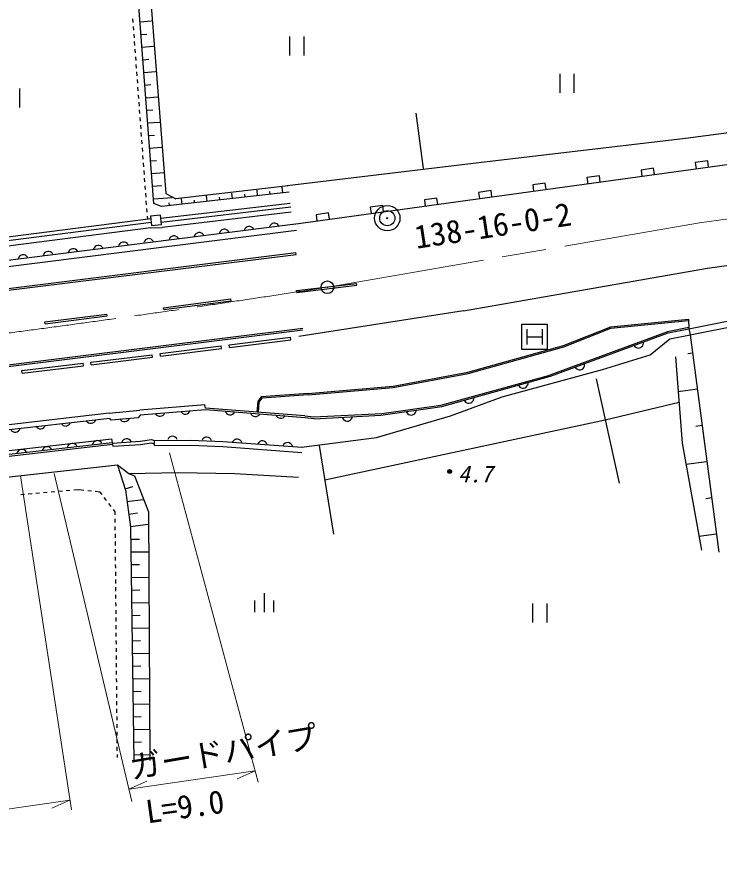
# Model space of a CAD drawing. Units: millimetres, scale not verified. Extents: x 40000 to 680000, y 20000 to 380000.
# Drawn here: x 145660 to 201056, y 252978 to 319888 of the extents above; entities that cross this region are included whole.
import ezdxf
from ezdxf.enums import TextEntityAlignment as Align

# ---------------------------------------------------------------- set-up
doc = ezdxf.new("R2010")
doc.units = ezdxf.units.MM
doc.header["$LTSCALE"] = 1000
doc.linetypes.add('CHAIN', pattern=[18.5, 12, -1.5, 3.5, -1.5])
for name, color, linetype, lineweight in [('M-BGD', 7, 'Continuous', 25), ('M-BGD-EXST', 7, 'Continuous', 25), ('M-BMK', 2, 'CHAIN', 13), ('M-BMK-SRVR', 3, 'Continuous', 25), ('M-STR-HTXT', 7, 'Continuous', 13), ('M-STR-STRC', 7, 'Continuous', 25)]:
    doc.layers.add(name, color=color, linetype=linetype, lineweight=lineweight)
doc.styles.add('ＭＳ ゴシック', font='')
doc.styles.get('ＭＳ ゴシック').set_extended_font_data('MS Gothic')

msp = doc.modelspace()

# ---------------------------------------------------------------- linework, layer by layer
at = {"layer": 'M-BGD'}
for p, q in [((156450, 305165), (155072, 323462)), ((156039, 323265), (157411, 305965)), ((154834, 319439), (154812, 319738)), ((155365, 319503), (156280, 319573)), ((154878, 318840), (154856, 319140)), ((154922, 318242), (154900, 318541)), ((155440, 318506), (155902, 318541)), ((154966, 317644), (154944, 317943)), ((167168, 318339), (167168, 316839)), ((168308, 316839), (168308, 318339)), ((155010, 317045), (154988, 317344)), ((155516, 317509), (156440, 317579)), ((155054, 316447), (155032, 316746)), ((155592, 316512), (156058, 316547)), ((155098, 315849), (155076, 316148)), ((155142, 315250), (155120, 315549)), ((155668, 315515), (156599, 315585)), ((188481, 315399), (188481, 313899)), ((189621, 313899), (189621, 315399)), ((155186, 314652), (155164, 314951)), ((155743, 314518), (156213, 314553)), ((145891, 312752), (145891, 314252)), ((155230, 314053), (155208, 314353)), ((155274, 313455), (155252, 313754)), ((155318, 312857), (155296, 313156)), ((155819, 313520), (156758, 313592)), ((155361, 312258), (155340, 312557)), ((155895, 312523), (156368, 312559)), ((219729, 313058), (198400, 310302)), ((155405, 311660), (155383, 311959)), ((177125, 312308), (177714, 307940)), ((155449, 311061), (155427, 311361)), ((155971, 311526), (156918, 311598)), ((155493, 310463), (155471, 310762)), ((156046, 310529), (156524, 310565)), ((155537, 309865), (155515, 310164)), ((198400, 310302), (182103, 308385)), ((155581, 309266), (155559, 309565)), ((156122, 309532), (157077, 309604)), ((155625, 308668), (155603, 308967)), ((156198, 308535), (156679, 308571)), ((200165, 308534), (199174, 308398)), ((200233, 308039), (200165, 308534)), ((155669, 308069), (155647, 308369)), ((182103, 308385), (166989, 306562)), ((167479, 303539), (201875, 308265)), ((195891, 307947), (194900, 307811)), ((194900, 307811), (194968, 307316)), ((195959, 307452), (195891, 307947)), ((199174, 308398), (199242, 307903)), ((155713, 307471), (155691, 307770)), ((155757, 306873), (155735, 307172)), ((156273, 307538), (157236, 307611)), ((191616, 307360), (190626, 307224)), ((190626, 307224), (190694, 306728)), ((191685, 306864), (191616, 307360)), ((155801, 306274), (155779, 306573)), ((156349, 306541), (157087, 306597)), ((167057, 306570), (158183, 305527)), ((166637, 306014), (166586, 306465)), ((187342, 306772), (186352, 306636)), ((186352, 306636), (186420, 306141)), ((187410, 306277), (187342, 306772)), ((155845, 305676), (155823, 305975)), ((167125, 306069), (157066, 304945)), ((157411, 305965), (158192, 305526)), ((162662, 305569), (162614, 305997)), ((163655, 305680), (163631, 305900)), ((164649, 305791), (164600, 306231)), ((165643, 305903), (165618, 306128)), ((183068, 306185), (182077, 306049)), ((182077, 306049), (182145, 305553)), ((183136, 305690), (183068, 306185)), ((155889, 305078), (155867, 305377)), ((156425, 305543), (157901, 305656)), ((157066, 304945), (156450, 305165)), ((167221, 305180), (157007, 303979)), ((157693, 305013), (157670, 305216)), ((158686, 305124), (158641, 305530)), ((159680, 305236), (159657, 305444)), ((160674, 305347), (160627, 305764)), ((161668, 305458), (161644, 305672)), ((178794, 305597), (177803, 305461)), ((177803, 305461), (177871, 304966)), ((178862, 305102), (178794, 305597)), ((155933, 304479), (155911, 304778)), ((167256, 304882), (157036, 303680)), ((167303, 304485), (157118, 303287)), ((174520, 305010), (173529, 304874)), ((173529, 304874), (173597, 304379)), ((174588, 304515), (174520, 305010)), ((156217, 303966), (136277, 301414)), ((155974, 303922), (155955, 304180)), ((156986, 304259), (156207, 304182)), ((156207, 304182), (156275, 303443)), ((157054, 303520), (156986, 304259)), ((170245, 304423), (169255, 304287)), ((169255, 304287), (169323, 303791)), ((170314, 303927), (170245, 304423)), ((156247, 303667), (136315, 301116)), ((156228, 303261), (136366, 300719)), ((136495, 299624), (167644, 303560)), ((156228, 303261), (157118, 303287)), ((156275, 303443), (157054, 303520)), ((136558, 299128), (167706, 303064)), ((116867, 294965), (167667, 301308)), ((116886, 294816), (167686, 301159)), ((167686, 301159), (167667, 301308)), ((167728, 298304), (172447, 298864)), ((167746, 298155), (172465, 298715)), ((172465, 298715), (172447, 298864)), ((167746, 298155), (167728, 298304)), ((157231, 296950), (162539, 297649)), ((157251, 296801), (162559, 297500)), ((162559, 297500), (162539, 297649)), ((147855, 295831), (152754, 296449)), ((152773, 296301), (152754, 296449)), ((157251, 296801), (157231, 296950)), ((147874, 295683), (147855, 295831)), ((147874, 295683), (152773, 296301)), ((192505, 295433), (198646, 296047)), ((192529, 295334), (198651, 295947)), ((198646, 296047), (198679, 295291)), ((198679, 295291), (204106, 296371)), ((198776, 294800), (204175, 295876)), ((168207, 295319), (134240, 291091)), ((168225, 295170), (134284, 290942)), ((188781, 293960), (192505, 295433)), ((188813, 293865), (192529, 295334)), ((198668, 295386), (196992, 295057)), ((197046, 294967), (198679, 295291)), ((198679, 295291), (198776, 294800)), ((196992, 295057), (187695, 291625)), ((187746, 291537), (197046, 294967)), ((195623, 293242), (197169, 294481)), ((197169, 294481), (198776, 294800)), ((198776, 294800), (201045, 277652)), ((181241, 291862), (188781, 293960)), ((181264, 291765), (188813, 293865)), ((194346, 293971), (194409, 293892)), ((194409, 293892), (194481, 293833)), ((194481, 293833), (194584, 293786)), ((194584, 293786), (194676, 293769)), ((194676, 293769), (194777, 293772)), ((194777, 293772), (194897, 293816)), ((194897, 293816), (194976, 293879)), ((194976, 293879), (195035, 293952)), ((195035, 293952), (195082, 294055)), ((195082, 294055), (195099, 294146)), ((195099, 294146), (195096, 294248)), ((191851, 292085), (195623, 293242)), ((197629, 293083), (198139, 286251)), ((198965, 293371), (198589, 293322)), ((190432, 292340), (190449, 292431)), ((190449, 292431), (190446, 292533)), ((175332, 290758), (181241, 291862)), ((175346, 290659), (181264, 291765)), ((183949, 289926), (191851, 292085)), ((189696, 292256), (189759, 292177)), ((189759, 292177), (189831, 292118)), ((189831, 292118), (189934, 292071)), ((189934, 292071), (190026, 292054)), ((190026, 292054), (190127, 292057)), ((190127, 292057), (190247, 292101)), ((190247, 292101), (190326, 292164)), ((190326, 292164), (190385, 292237)), ((190385, 292237), (190432, 292340)), ((179112, 289265), (187695, 291625)), ((179175, 289162), (187746, 291537)), ((191362, 291345), (193184, 283101)), ((168619, 290169), (175332, 290758)), ((168628, 290070), (175346, 290659)), ((185218, 290836), (185274, 290752)), ((185274, 290752), (185342, 290688)), ((185342, 290688), (185440, 290632)), ((185440, 290632), (185530, 290607)), ((185530, 290607), (185631, 290602)), ((185631, 290602), (185755, 290636)), ((185755, 290636), (185839, 290693)), ((185839, 290693), (185903, 290760)), ((185903, 290760), (185959, 290859)), ((185959, 290859), (185983, 290949)), ((185983, 290949), (185989, 291050)), ((199343, 290513), (197836, 290314)), ((164918, 289907), (164676, 289541)), ((164988, 289810), (164750, 289506)), ((168632, 290169), (164918, 289907)), ((168628, 290070), (164988, 289810)), ((179877, 288415), (183949, 289926)), ((181673, 289672), (181698, 289762)), ((181698, 289762), (181704, 289863)), ((160495, 289285), (155344, 288861)), ((160540, 289036), (160495, 289285)), ((164676, 289541), (164590, 288715)), ((164750, 289506), (164690, 288708)), ((174365, 288475), (179175, 289162)), ((174460, 288601), (179112, 289265)), ((180933, 289649), (180989, 289565)), ((180989, 289565), (181057, 289501)), ((181057, 289501), (181155, 289445)), ((181155, 289445), (181245, 289420)), ((181245, 289420), (181346, 289415)), ((181346, 289415), (181469, 289449)), ((181469, 289449), (181553, 289506)), ((181553, 289506), (181618, 289573)), ((181618, 289573), (181673, 289672)), ((192078, 288105), (197897, 289495)), ((152925, 288618), (134063, 286458)), ((152936, 288617), (155344, 288861)), ((155370, 288463), (155212, 288268)), ((160528, 288886), (155376, 288463)), ((168362, 288266), (160528, 288886)), ((168374, 288415), (160540, 289036)), ((168374, 288415), (169080, 288336)), ((169080, 288336), (174460, 288601)), ((169097, 288194), (174365, 288475)), ((174041, 286718), (179877, 288415)), ((176374, 288762), (176420, 288672)), ((176420, 288672), (176479, 288599)), ((176479, 288599), (176569, 288531)), ((176569, 288531), (176655, 288495)), ((176655, 288495), (176755, 288477)), ((176755, 288477), (176881, 288495)), ((176881, 288495), (176972, 288540)), ((176972, 288540), (177044, 288599)), ((177044, 288599), (177112, 288690)), ((177112, 288690), (177148, 288776)), ((177148, 288776), (177166, 288875)), ((152983, 288220), (134120, 286061)), ((153102, 288083), (152983, 288220)), ((155212, 288268), (153102, 288083)), ((169097, 288194), (168362, 288266)), ((169939, 283373), (192078, 288105)), ((171332, 288314), (171369, 288219)), ((171369, 288219), (171421, 288142)), ((171421, 288142), (171505, 288066)), ((171505, 288066), (171588, 288023)), ((171588, 288023), (171685, 287996)), ((171685, 287996), (171813, 288003)), ((171813, 288003), (171907, 288040)), ((171907, 288040), (171985, 288092)), ((171985, 288092), (172060, 288176)), ((172060, 288176), (172104, 288259)), ((172104, 288259), (172131, 288356)), ((199722, 287655), (199220, 287589)), ((138827, 284973), (153138, 286616)), ((153238, 286015), (153136, 286616)), ((153197, 286263), (155381, 286415)), ((155381, 286415), (156263, 286554)), ((156263, 286554), (156510, 286483)), ((156510, 286483), (159364, 286510)), ((156514, 286083), (156510, 286483)), ((159364, 286510), (161911, 286394)), ((161911, 286394), (168172, 285934)), ((168102, 285939), (174041, 286718)), ((138865, 284676), (153175, 286320)), ((138883, 284528), (153218, 286171)), ((153237, 286015), (155395, 286168)), ((155395, 286168), (156252, 286298)), ((156252, 286298), (156524, 286222)), ((156518, 286083), (159372, 286110)), ((159372, 286110), (161894, 285994)), ((161894, 285994), (168130, 285536)), ((169495, 286074), (170646, 279076)), ((198139, 286251), (199671, 277809)), ((153597, 284537), (141501, 283166)), ((153597, 284537), (154212, 282565)), ((154493, 283845), (153597, 284537)), ((200100, 284797), (198443, 284578)), ((158375, 283925), (154493, 283845)), ((154960, 283657), (154493, 283845)), ((162851, 283834), (158375, 283925)), ((167868, 283540), (162851, 283834)), ((156063, 280829), (154960, 283657)), ((148048, 282359), (147750, 282333)), ((148646, 282412), (148347, 282386)), ((149244, 282465), (148945, 282438)), ((149842, 282517), (149543, 282491)), ((150553, 282580), (150140, 282544)), ((150946, 282539), (150553, 282580)), ((151543, 282476), (151245, 282507)), ((152235, 282403), (151842, 282444)), ((152372, 282220), (152235, 282403)), ((154195, 282646), (154807, 282840)), ((154212, 282565), (154610, 279652)), ((146255, 282201), (145957, 282175)), ((146853, 282254), (146554, 282228)), ((147451, 282307), (147152, 282280)), ((152731, 281739), (152552, 281979)), ((154342, 281658), (155615, 281828)), ((200478, 281939), (200022, 281879)), ((153091, 281259), (152911, 281499)), ((153407, 280835), (153270, 281018)), ((153410, 280597), (153407, 280835)), ((154475, 280667), (155179, 280761)), ((156183, 261225), (156063, 280829)), ((153415, 279997), (153412, 280297)), ((153420, 279397), (153418, 279697)), ((154607, 279676), (156015, 279864)), ((153426, 278798), (153423, 279098)), ((154610, 279652), (154880, 261179)), ((200856, 279081), (199473, 278898)), ((153431, 278198), (153429, 278498)), ((154625, 278676), (155319, 278687)), ((153437, 277598), (153434, 277898)), ((154641, 277676), (156029, 277697)), ((153442, 276998), (153439, 277298)), ((153448, 276398), (153445, 276698)), ((154656, 276676), (155341, 276687)), ((153453, 275798), (153450, 276098)), ((154671, 275676), (156042, 275697)), ((153458, 275198), (153456, 275498)), ((153464, 274598), (153461, 274898)), ((154686, 274677), (155363, 274687)), ((165154, 274439), (165154, 272939)), ((153469, 273998), (153467, 274298)), ((153475, 273398), (153472, 273698)), ((154701, 273677), (156054, 273697)), ((164404, 273839), (164404, 272939)), ((165904, 273839), (165904, 272939)), ((153480, 272798), (153478, 273098)), ((186342, 273615), (186342, 272115)), ((187482, 272115), (187482, 273615)), ((153486, 272198), (153483, 272498)), ((154716, 272677), (155384, 272687)), ((153491, 271598), (153488, 271898)), ((154731, 271677), (156067, 271697)), ((153497, 270998), (153494, 271298)), ((153502, 270398), (153499, 270698)), ((154746, 270677), (155406, 270687)), ((153507, 269798), (153505, 270098)), ((154762, 269677), (156080, 269697)), ((153513, 269198), (153510, 269498)), ((153518, 268598), (153516, 268898)), ((154777, 268677), (155427, 268687)), ((153524, 267998), (153521, 268298)), ((153529, 267398), (153526, 267698)), ((154792, 267677), (156093, 267697)), ((153535, 266798), (153532, 267098)), ((153540, 266198), (153537, 266498)), ((154807, 266677), (155449, 266687)), ((153545, 265598), (153543, 265898)), ((154822, 265678), (156106, 265697)), ((153551, 264998), (153548, 265298)), ((153556, 264398), (153554, 264698)), ((154837, 264678), (155471, 264687)), ((153562, 263798), (153559, 264098)), ((154852, 263678), (156119, 263697)), ((153567, 263198), (153564, 263498)), ((153573, 262598), (153570, 262898)), ((153578, 261998), (153575, 262298)), ((154867, 262678), (155492, 262687)), ((153583, 261461), (153581, 261698)), ((154883, 261678), (156132, 261697))]:
    msp.add_line(p, q, dxfattribs=at)
for radius in [150, 90, 30]:
    msp.add_circle((179801, 284032), radius, dxfattribs=at)
for centre, start, end in [((162025, 302735), 29.82178, 164.58203), ((163986, 302949), 29.82178, 164.58203), ((165974, 303213), 29.82178, 164.58203), ((158048, 302208), 29.82178, 164.58203), ((160036, 302471), 29.82178, 164.58203), ((152085, 301467), 29.82178, 164.58203), ((154073, 301730), 29.82178, 164.58203), ((156062, 301994), 29.82178, 164.58203), ((146147, 300725), 29.82178, 164.58203), ((148135, 300989), 29.82178, 164.58203), ((150097, 301203), 29.82178, 164.58203), ((156937, 288793), 207.32178, 342.08203), ((158946, 288956), 207.32178, 342.08203), ((162472, 288902), 198.09277, 332.85303), ((164468, 288765), 198.09277, 332.85303), ((166464, 288628), 198.09277, 332.85303), ((149496, 288017), 209.14844, 343.90869), ((151482, 288231), 209.14844, 343.90869), ((154140, 288365), 207.64307, 342.40332), ((145521, 287540), 209.14844, 343.90869), ((147510, 287804), 209.14844, 343.90869), ((152013, 286056), 29.1687, 163.92895), ((154321, 286205), 26.62695, 161.38721), ((157933, 286398), 23.16528, 157.92554), ((160633, 286330), 19.98462, 154.74487), ((163028, 286175), 18.41943, 153.17969), ((165024, 286038), 18.41943, 153.17969), ((146052, 285365), 29.1687, 163.92895), ((148038, 285578), 29.1687, 163.92895), ((150026, 285842), 29.1687, 163.92895), ((167020, 285901), 18.41943, 153.17969)]:
    msp.add_arc(centre, 406, start, end, dxfattribs=at)
at = {"layer": 'M-BGD-EXST'}
for p, q in [((185502, 293655), (185502, 295655)), ((185502, 295655), (187502, 295655)), ((185902, 295255), (185902, 294055)), ((187102, 295255), (187102, 294055)), ((187502, 295655), (187502, 293655)), ((185902, 294655), (187102, 294655)), ((187502, 293655), (185502, 293655))]:
    msp.add_line(p, q, dxfattribs=at)
at = {"layer": 'M-BMK'}
for p, q in [((199523, 303647), (217007, 306119)), ((170650, 298653), (199523, 303647))]:
    msp.add_line(p, q, dxfattribs=at)
msp.add_arc((11067, 1316495), 1030284, 274.18971, 278.855, dxfattribs=at)
at = {"layer": 'M-BMK-SRVR'}
for centre, radius in [((174881, 304013), 1000), ((174881, 304013), 600), ((174881, 304013), 40), ((170157, 298567), 500), ((170157, 298567), 20)]:
    msp.add_circle(centre, radius, dxfattribs=at)
at = {"layer": 'M-STR-HTXT'}
for p, q in [((157698, 285498), (164696, 259519)), ((148591, 283868), (154726, 257985)), ((145927, 283685), (149953, 257323)), ((154494, 258964), (164452, 260423)), ((164452, 260423), (163029, 259790)), ((154494, 258964), (155917, 259597)), ((149836, 258089), (113464, 252978)), ((149836, 258089), (148409, 257465))]:
    msp.add_line(p, q, dxfattribs=at)
at = {"layer": 'M-STR-STRC'}
for p, q in [((200151, 300060), (215010, 302217)), ((180890, 296700), (200151, 300060)), ((180890, 296700), (167908, 294675)), ((162404, 294015), (167249, 294618)), ((162429, 293817), (167274, 294419)), ((167274, 294419), (167249, 294618)), ((156954, 293334), (161779, 293941)), ((156979, 293135), (161804, 293742)), ((161804, 293742), (161779, 293941)), ((162429, 293817), (162404, 294015)), ((151489, 292645), (156322, 293242)), ((156346, 293044), (156322, 293242)), ((156979, 293135), (156954, 293334)), ((146039, 291983), (150885, 292562)), ((150908, 292363), (150885, 292562)), ((151514, 292447), (151489, 292645)), ((151514, 292447), (156346, 293044)), ((146062, 291784), (146039, 291983)), ((146062, 291784), (150908, 292363))]:
    msp.add_line(p, q, dxfattribs=at)

# ---------------------------------------------------------------- texts
at = {"layer": 'M-BGD', "style": 'ＭＳ ゴシック', "oblique": 15}
msp.add_text('4.7', height=1320, dxfattribs=at).set_placement((180465, 282772), align=Align.BOTTOM_LEFT)
at = {"layer": 'M-BMK-SRVR', "style": 'ＭＳ ゴシック'}
msp.add_text('138-16-0-2', height=1833, rotation=8.6, dxfattribs=at).set_placement((177258, 301053), align=Align.BOTTOM_LEFT)
at = {"layer": 'M-STR-HTXT', "style": 'ＭＳ ゴシック'}
for s, rotation, p in [('ガードパイプ', 9.7, (154811, 259202)), ('L=9.0', 7.9, (156027, 255715))]:
    msp.add_text(s, height=1833, rotation=rotation, dxfattribs=at).set_placement(p, align=Align.BOTTOM_LEFT)

doc.saveas('drawing.dxf')
